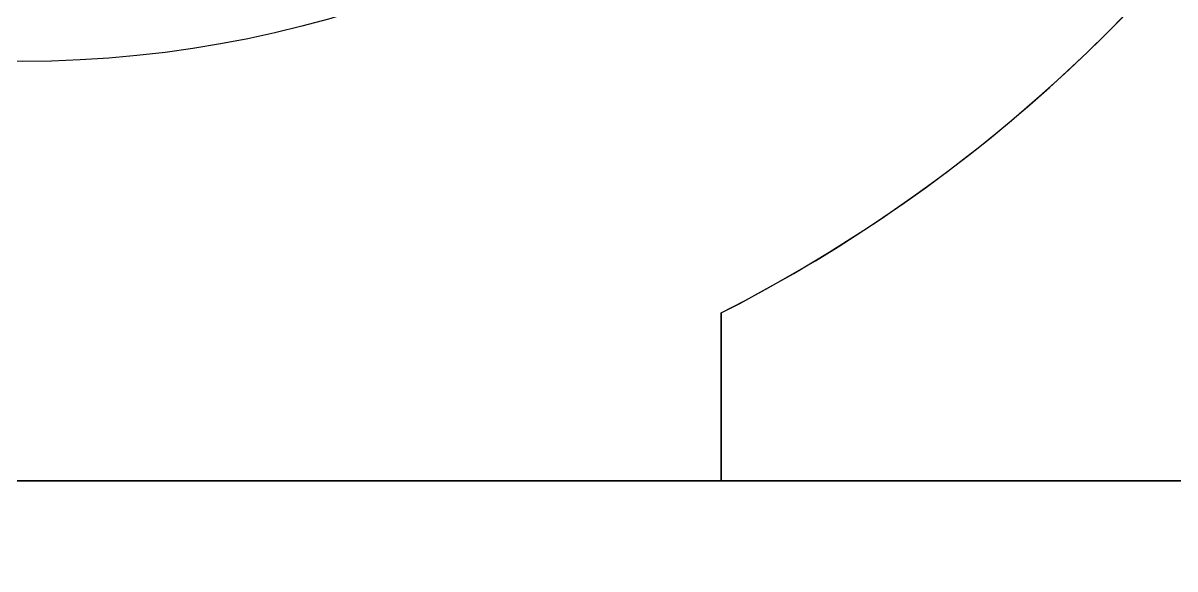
# Model space of a CAD drawing. Header units: millimetres. Extents: x -107 to 32, y -62 to 1.
# Drawn here: x -94.681 to -90.555, y -16.456 to -14.501 of the extents above; entities that cross this region are included whole.
import ezdxf

# ---------------------------------------------------------------- set-up
doc = ezdxf.new("R2010")
doc.units = ezdxf.units.MM
doc.layers.add('Pad', color=7, linetype='CONTINUOUS')
doc.layers.add('Part__Feature004', color=7, linetype='CONTINUOUS')

msp = doc.modelspace()

# ---------------------------------------------------------------- linework, layer by layer
at = {"layer": 'Pad'}
msp.add_circle((-94.6821, -10.6383), 4, dxfattribs=at)
msp.add_circle((-94.6821, -10.6383), 4, dxfattribs=at)
msp.add_circle((-94.6821, -10.6383), 4, dxfattribs=at)
msp.add_circle((-94.6821, -10.6383), 4, dxfattribs=at)
at = {"layer": 'Part__Feature004'}
for p, q in [((-92.18, -15.539, -3.75), (-92.18, -16.14, -3.75)), ((-92.18, -15.539, -3.75), (-92.18, -15.539, -2.5)), ((-92.18, -15.539, -3.75), (-92.18, -16.14, -3.75)), ((-92.18, -15.539, -3.75), (-92.18, -15.539, -2.5)), ((-92.18, -16.14, -2.5), (-92.18, -15.539, -2.5)), ((-92.18, -16.14, -2.5), (-92.18, -15.539, -2.5)), ((-88.2058, -16.14, -4.75), (-101.154, -16.14, -4.75)), ((-88.2058, -16.14, -4.75), (-101.154, -16.14, -4.75)), ((-97.18, -16.14, -2.5), (-92.18, -16.14, -2.5)), ((-97.18, -16.14, -2.5), (-92.18, -16.14, -2.5)), ((-92.18, -16.14, -3.75), (-88.2058, -16.14, -3.75)), ((-92.18, -16.14, -3.75), (-92.18, -16.14, -2.5)), ((-92.18, -16.14, -3.75), (-88.2058, -16.14, -3.75)), ((-92.18, -16.14, -3.75), (-92.18, -16.14, -2.5))]:
    msp.add_line(p, q, dxfattribs=at)
for radius in [8.2, 8.2, 7.7, 7.7]:
    msp.add_circle((-94.68, -10.64), radius, dxfattribs=at)
for centre, radius, start, end in [((-94.68, -10.64, -6), 8.2, -50.6433, -129.357), ((-94.68, -10.64, -6), 8.2, -50.6433, -129.357), ((-94.68, -10.64, -2.5), 5.5, -62.9643, 62.9643), ((-94.68, -10.64, -2.5), 5.5, -62.9643, 62.9643), ((-94.68, -10.64, -3.75), 5.5, -62.9643, -14.2087), ((-94.68, -10.64, -3.75), 5.5, -62.9643, -14.2087)]:
    msp.add_arc(centre, radius, start, end, dxfattribs=at)

doc.saveas('drawing.dxf')
